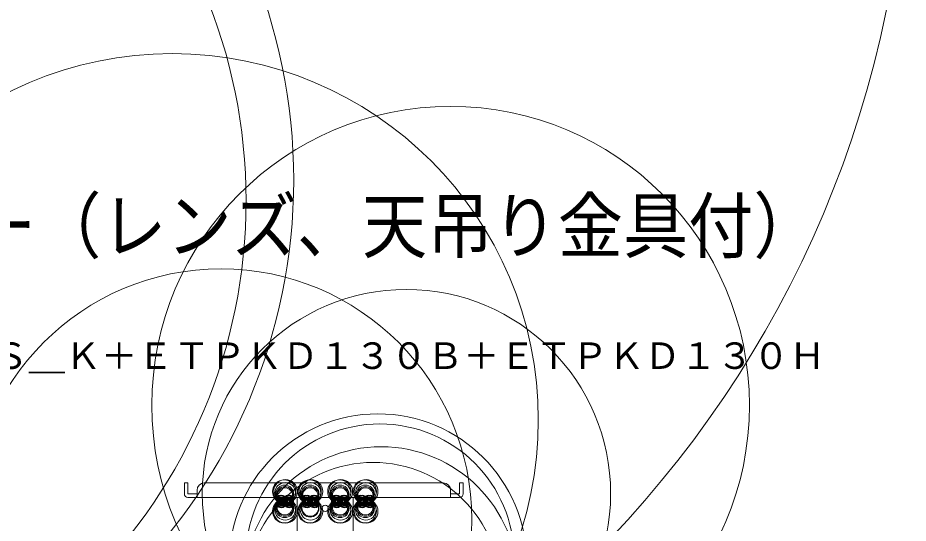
# Model space of a CAD drawing. Units: millimetres, scale not verified. Extents: x -71 to 62, y -59 to 138.
# Drawn here: x 6.41 to 55.57, y 38.43 to 66.32 of the extents above; entities that cross this region are included whole.
import ezdxf
from ezdxf.enums import TextEntityAlignment as Align

# ---------------------------------------------------------------- set-up
doc = ezdxf.new("R2010")
doc.units = ezdxf.units.MM
doc.header["$LTSCALE"] = 0.125
doc.layers.add('0-1_MOJI1', color=7, linetype='Continuous')
doc.layers.add('0-3_TOUROKU', color=7, linetype='Continuous')
doc.layers.add('0-5_GAIKEI', color=1, linetype='Continuous', lineweight=18)
doc.styles.add('ＭＳ ゴシック', font='')
doc.styles.get('ＭＳ ゴシック').set_extended_font_data('MS Gothic')

msp = doc.modelspace()

# ---------------------------------------------------------------- linework, layer by layer
at = {"layer": '0-5_GAIKEI', "color": 7}
for p, q in [((15.6041, 40.6452), (15.6041, 40.0452)), ((15.6041, 40.6452), (15.8041, 40.6452)), ((15.8041, 40.0452), (15.8041, 40.6452)), ((29.9041, 40.6452), (16.7041, 40.6452)), ((30.8041, 40.6452), (31.0041, 40.6452)), ((30.8041, 40.6452), (30.8041, 40.0452)), ((31.0041, 40.6452), (31.0041, 40.0452)), ((15.8041, 40.0452), (16.3041, 40.0452)), ((30.8041, 39.8452), (15.8041, 39.8452)), ((16.3041, 40.2452), (16.3041, 39.8452)), ((20.8291, 39.8452), (20.8291, 39.7952)), ((21.4791, 39.7952), (21.4791, 39.8452)), ((21.8341, 35.7452), (21.8341, 39.8452)), ((22.2291, 39.8452), (22.2291, 39.7952)), ((22.8791, 39.7952), (22.8791, 39.8452)), ((23.8791, 39.8452), (23.8791, 39.7952)), ((24.5291, 39.7952), (24.5291, 39.8452)), ((24.9241, 39.8452), (24.9241, 35.7452)), ((25.2791, 39.8452), (25.2791, 39.7952)), ((25.9291, 39.7952), (25.9291, 39.8452)), ((30.3041, 39.8452), (30.3041, 40.2452)), ((30.3041, 40.0452), (30.8041, 40.0452)), ((21.4791, 39.7952), (20.8291, 39.7952)), ((20.9041, 39.7302), (20.8655, 39.7078)), ((20.8655, 39.7078), (20.8655, 39.5525)), ((20.8655, 39.5525), (20.9041, 39.5302)), ((20.8803, 39.7877), (20.8803, 39.7377)), ((21.4291, 39.7877), (20.8803, 39.7877)), ((21.4291, 39.7377), (20.8803, 39.7377)), ((20.9041, 39.7302), (21.4041, 39.7302)), ((21.4041, 39.5302), (20.9041, 39.5302)), ((21.4428, 39.7078), (21.4041, 39.7302)), ((21.4041, 39.5302), (21.4428, 39.5525)), ((21.4291, 39.7377), (21.4291, 39.7877)), ((21.4428, 39.7078), (21.4428, 39.5525)), ((22.8791, 39.7952), (22.2291, 39.7952)), ((22.3041, 39.7302), (22.2655, 39.7078)), ((22.2655, 39.7078), (22.2655, 39.5525)), ((22.2655, 39.5525), (22.3041, 39.5302)), ((22.2803, 39.7877), (22.2803, 39.7377)), ((22.8291, 39.7877), (22.2803, 39.7877)), ((22.8291, 39.7377), (22.2803, 39.7377)), ((22.3041, 39.7302), (22.8041, 39.7302)), ((22.8041, 39.5302), (22.3041, 39.5302)), ((22.8428, 39.7078), (22.8041, 39.7302)), ((22.8041, 39.5302), (22.8428, 39.5525)), ((22.8291, 39.7377), (22.8291, 39.7877)), ((22.8428, 39.7078), (22.8428, 39.5525)), ((24.5291, 39.7952), (23.8791, 39.7952)), ((23.9541, 39.7302), (23.9155, 39.7078)), ((23.9155, 39.7078), (23.9155, 39.5525)), ((23.9155, 39.5525), (23.9541, 39.5302)), ((23.9303, 39.7877), (23.9303, 39.7377)), ((24.4791, 39.7877), (23.9303, 39.7877)), ((24.4791, 39.7377), (23.9303, 39.7377)), ((23.9541, 39.7302), (24.4541, 39.7302)), ((24.4541, 39.5302), (23.9541, 39.5302)), ((24.4928, 39.7078), (24.4541, 39.7302)), ((24.4541, 39.5302), (24.4928, 39.5525)), ((24.4791, 39.7377), (24.4791, 39.7877)), ((24.4928, 39.7078), (24.4928, 39.5525)), ((25.9291, 39.7952), (25.2791, 39.7952)), ((25.3541, 39.7302), (25.3155, 39.7078)), ((25.3155, 39.7078), (25.3155, 39.5525)), ((25.3155, 39.5525), (25.3541, 39.5302)), ((25.3303, 39.7877), (25.3303, 39.7377)), ((25.8791, 39.7877), (25.3303, 39.7877)), ((25.8791, 39.7377), (25.3303, 39.7377)), ((25.3541, 39.7302), (25.8541, 39.7302)), ((25.8541, 39.5302), (25.3541, 39.5302)), ((25.8928, 39.7078), (25.8541, 39.7302)), ((25.8541, 39.5302), (25.8928, 39.5525)), ((25.8791, 39.7377), (25.8791, 39.7877)), ((25.8928, 39.7078), (25.8928, 39.5525))]:
    msp.add_line(p, q, dxfattribs=at)
at = {"layer": '0-5_GAIKEI'}
for p, q in [((21.0098, 39.7078), (21.0098, 39.5525)), ((21.2985, 39.7078), (21.2985, 39.5525)), ((22.4098, 39.7078), (22.4098, 39.5525)), ((22.6985, 39.7078), (22.6985, 39.5525)), ((24.0598, 39.7078), (24.0598, 39.5525)), ((24.3485, 39.7078), (24.3485, 39.5525)), ((25.4598, 39.7078), (25.4598, 39.5525)), ((25.7485, 39.7078), (25.7485, 39.5525))]:
    msp.add_line(p, q, dxfattribs=at)
for centre, radius in [((-4.0507, 78.7016), 59.6214), ((-9.4683, 57.3706), 31.1097), ((-10.7335, 56.2201), 29.7486), ((14.9305, 44.1314), 20.2158), ((30.3065, 44.9363), 16.4978), ((17.6315, 38.6173), 13.8489), ((27.8678, 40.0568), 11.2722), ((26.2907, 36.2461), 8.2167), ((26.4035, 36.4913), 7.4131), ((26.4707, 35.1039), 7.543), ((26.0302, 34.7432), 7.0359), ((21.1185, 40.1739), 0.6469), ((21.1915, 40.1801), 0.6533), ((22.5185, 40.1739), 0.6469), ((22.5915, 40.1801), 0.6533), ((24.1685, 40.1739), 0.6469), ((24.2415, 40.1801), 0.6533), ((25.5685, 40.1739), 0.6469), ((25.6415, 40.1801), 0.6533), ((21.1721, 40.0967), 0.5677), ((21.1482, 40.0293), 0.4993), ((21.1558, 39.9884), 0.4583), ((21.1539, 39.9549), 0.4248), ((22.5721, 40.0967), 0.5677), ((22.5482, 40.0293), 0.4993), ((22.5558, 39.9884), 0.4583), ((22.5539, 39.9549), 0.4248), ((24.2221, 40.0967), 0.5677), ((24.1982, 40.0293), 0.4993), ((24.2058, 39.9884), 0.4583), ((24.2039, 39.9549), 0.4248), ((25.6221, 40.0967), 0.5677), ((25.5982, 40.0293), 0.4993), ((25.6058, 39.9884), 0.4583), ((25.6039, 39.9549), 0.4248), ((20.8965, 39.7483), 0.2262), ((20.9804, 39.7513), 0.2296), ((20.9224, 39.6947), 0.1667), ((20.9686, 39.729), 0.2043), ((20.954, 39.6969), 0.1692), ((21.3295, 39.7483), 0.2262), ((21.4134, 39.7513), 0.2296), ((21.3554, 39.6947), 0.1667), ((21.4016, 39.729), 0.2043), ((21.387, 39.6969), 0.1692), ((22.2965, 39.7483), 0.2262), ((22.3804, 39.7513), 0.2296), ((22.3224, 39.6947), 0.1667), ((22.3686, 39.729), 0.2043), ((22.354, 39.6969), 0.1692), ((22.7295, 39.7483), 0.2262), ((22.8134, 39.7513), 0.2296), ((22.7554, 39.6947), 0.1667), ((22.8016, 39.729), 0.2043), ((22.787, 39.6969), 0.1692), ((23.9465, 39.7483), 0.2262), ((24.0304, 39.7513), 0.2296), ((23.9724, 39.6947), 0.1667), ((24.0186, 39.729), 0.2043), ((24.004, 39.6969), 0.1692), ((24.3795, 39.7483), 0.2262), ((24.4634, 39.7513), 0.2296), ((24.4054, 39.6947), 0.1667), ((24.4516, 39.729), 0.2043), ((24.437, 39.6969), 0.1692), ((25.3465, 39.7483), 0.2262), ((25.4304, 39.7513), 0.2296), ((25.3724, 39.6947), 0.1667), ((25.4186, 39.729), 0.2043), ((25.404, 39.6969), 0.1692), ((25.7795, 39.7483), 0.2262), ((25.8634, 39.7513), 0.2296), ((25.8054, 39.6947), 0.1667), ((25.8516, 39.729), 0.2043), ((25.837, 39.6969), 0.1692), ((21.1185, 39.0865), 0.6469), ((21.1915, 39.0803), 0.6533), ((21.1721, 39.1637), 0.5677), ((21.1482, 39.2311), 0.4993), ((20.8965, 39.512), 0.2262), ((21.1558, 39.2719), 0.4583), ((21.1539, 39.3054), 0.4248), ((20.9804, 39.509), 0.2296), ((20.9224, 39.5656), 0.1667), ((20.9686, 39.5314), 0.2043), ((20.954, 39.5634), 0.1692), ((20.9435, 39.6679), 0.1384), ((20.9435, 39.5924), 0.1384), ((20.9344, 39.6581), 0.1282), ((20.9344, 39.6022), 0.1282), ((20.938, 39.6414), 0.1112), ((20.938, 39.6189), 0.1112), ((20.9375, 39.6397), 0.1095), ((20.9375, 39.6206), 0.1095), ((21.3295, 39.512), 0.2262), ((21.4134, 39.509), 0.2296), ((21.3554, 39.5656), 0.1667), ((21.4016, 39.5314), 0.2043), ((21.387, 39.5634), 0.1692), ((21.3766, 39.6679), 0.1384), ((21.3766, 39.5924), 0.1384), ((21.3674, 39.6581), 0.1282), ((21.3674, 39.6022), 0.1282), ((21.371, 39.6414), 0.1112), ((21.371, 39.6189), 0.1112), ((21.3705, 39.6397), 0.1095), ((21.3705, 39.6206), 0.1095), ((22.5185, 39.0865), 0.6469), ((22.5915, 39.0803), 0.6533), ((22.5721, 39.1637), 0.5677), ((22.5507, 39.2459), 0.4843), ((22.2965, 39.512), 0.2262), ((22.5558, 39.2719), 0.4583), ((22.3804, 39.509), 0.2296), ((22.3224, 39.5656), 0.1667), ((22.3686, 39.5314), 0.2043), ((22.354, 39.5634), 0.1692), ((22.3435, 39.6679), 0.1384), ((22.3435, 39.5924), 0.1384), ((22.3344, 39.6581), 0.1282), ((22.3362, 39.6087), 0.1215), ((22.338, 39.6414), 0.1112), ((22.338, 39.6189), 0.1112), ((22.3375, 39.6397), 0.1095), ((22.7295, 39.512), 0.2262), ((22.8134, 39.509), 0.2296), ((22.7554, 39.5656), 0.1667), ((22.8016, 39.5314), 0.2043), ((22.787, 39.5634), 0.1692), ((22.7766, 39.6679), 0.1384), ((22.7766, 39.5924), 0.1384), ((22.7674, 39.6581), 0.1282), ((22.7674, 39.6022), 0.1282), ((22.771, 39.6414), 0.1112), ((22.771, 39.6189), 0.1112), ((22.7705, 39.6397), 0.1095), ((22.7705, 39.6206), 0.1095), ((23.3791, 39.2452), 0.175), ((24.1685, 39.0865), 0.6469), ((24.2415, 39.0803), 0.6533), ((24.2221, 39.1637), 0.5677), ((24.1982, 39.2311), 0.4993), ((23.9465, 39.512), 0.2262), ((24.2058, 39.2719), 0.4583), ((24.2039, 39.3054), 0.4248), ((24.0304, 39.509), 0.2296), ((23.9724, 39.5656), 0.1667), ((24.0186, 39.5314), 0.2043), ((24.004, 39.5634), 0.1692), ((23.9935, 39.6679), 0.1384), ((23.9935, 39.5924), 0.1384), ((23.9844, 39.6581), 0.1282), ((23.9844, 39.6022), 0.1282), ((23.988, 39.6414), 0.1112), ((23.988, 39.6189), 0.1112), ((23.9875, 39.6397), 0.1095), ((23.9875, 39.6206), 0.1095), ((24.3795, 39.512), 0.2262), ((24.4634, 39.509), 0.2296), ((24.4054, 39.5656), 0.1667), ((24.4516, 39.5314), 0.2043), ((24.437, 39.5634), 0.1692), ((24.4266, 39.6679), 0.1384), ((24.4266, 39.5924), 0.1384), ((24.4174, 39.6581), 0.1282), ((24.4174, 39.6022), 0.1282), ((24.421, 39.6414), 0.1112), ((24.421, 39.6189), 0.1112), ((24.4205, 39.6397), 0.1095), ((24.4205, 39.6206), 0.1095), ((25.5685, 39.0865), 0.6469), ((25.6415, 39.0803), 0.6533), ((25.6221, 39.1637), 0.5677), ((25.5982, 39.2311), 0.4993), ((25.3465, 39.512), 0.2262), ((25.6058, 39.2719), 0.4583), ((25.6039, 39.3054), 0.4248), ((25.4304, 39.509), 0.2296), ((25.3724, 39.5656), 0.1667), ((25.4186, 39.5314), 0.2043), ((25.404, 39.5634), 0.1692), ((25.3935, 39.6679), 0.1384), ((25.3935, 39.5924), 0.1384), ((25.3844, 39.6581), 0.1282), ((25.3844, 39.6022), 0.1282), ((25.388, 39.6414), 0.1112), ((25.388, 39.6189), 0.1112), ((25.3875, 39.6397), 0.1095), ((25.3875, 39.6206), 0.1095), ((25.7795, 39.512), 0.2262), ((25.8634, 39.509), 0.2296), ((25.8054, 39.5656), 0.1667), ((25.8516, 39.5314), 0.2043), ((25.837, 39.5634), 0.1692), ((25.8266, 39.6679), 0.1384), ((25.8266, 39.5924), 0.1384), ((25.8174, 39.6581), 0.1282), ((25.8174, 39.6022), 0.1282), ((25.821, 39.6414), 0.1112), ((25.821, 39.6189), 0.1112), ((25.8205, 39.6397), 0.1095), ((25.8205, 39.6206), 0.1095)]:
    msp.add_circle(centre, radius, dxfattribs=at)
at = {"layer": '0-5_GAIKEI', "color": 7}
for centre, radius, start, end in [((16.7041, 40.2452), 0.4, 90, 180), ((29.9041, 40.2452), 0.4, 0, 90), ((15.8041, 40.0452), 0.2, 180, 270), ((30.8041, 40.0452), 0.2, 270, 0)]:
    msp.add_arc(centre, radius, start, end, dxfattribs=at)

# ---------------------------------------------------------------- texts
at = {"layer": '0-1_MOJI1', "style": 'ＭＳ ゴシック', "width": 0.9}
msp.add_text('ＤＬＰ方式プロジェクター（レンズ、天吊り金具付）', height=2.933, dxfattribs=at).set_placement((-35.7893, 52.5001), align=Align.BOTTOM_LEFT)
at = {"layer": '0-3_TOUROKU', "style": 'ＭＳ ゴシック'}
msp.add_text('ＰＴＤＺ６８０Ｓ＿Ｋ＋ＥＴＰＫＤ１３０Ｂ＋ＥＴＰＫＤ１３０Ｈ', height=1.466, dxfattribs=at).set_placement((-8.9893, 46.5001), align=Align.BOTTOM_LEFT)

doc.saveas('drawing.dxf')
